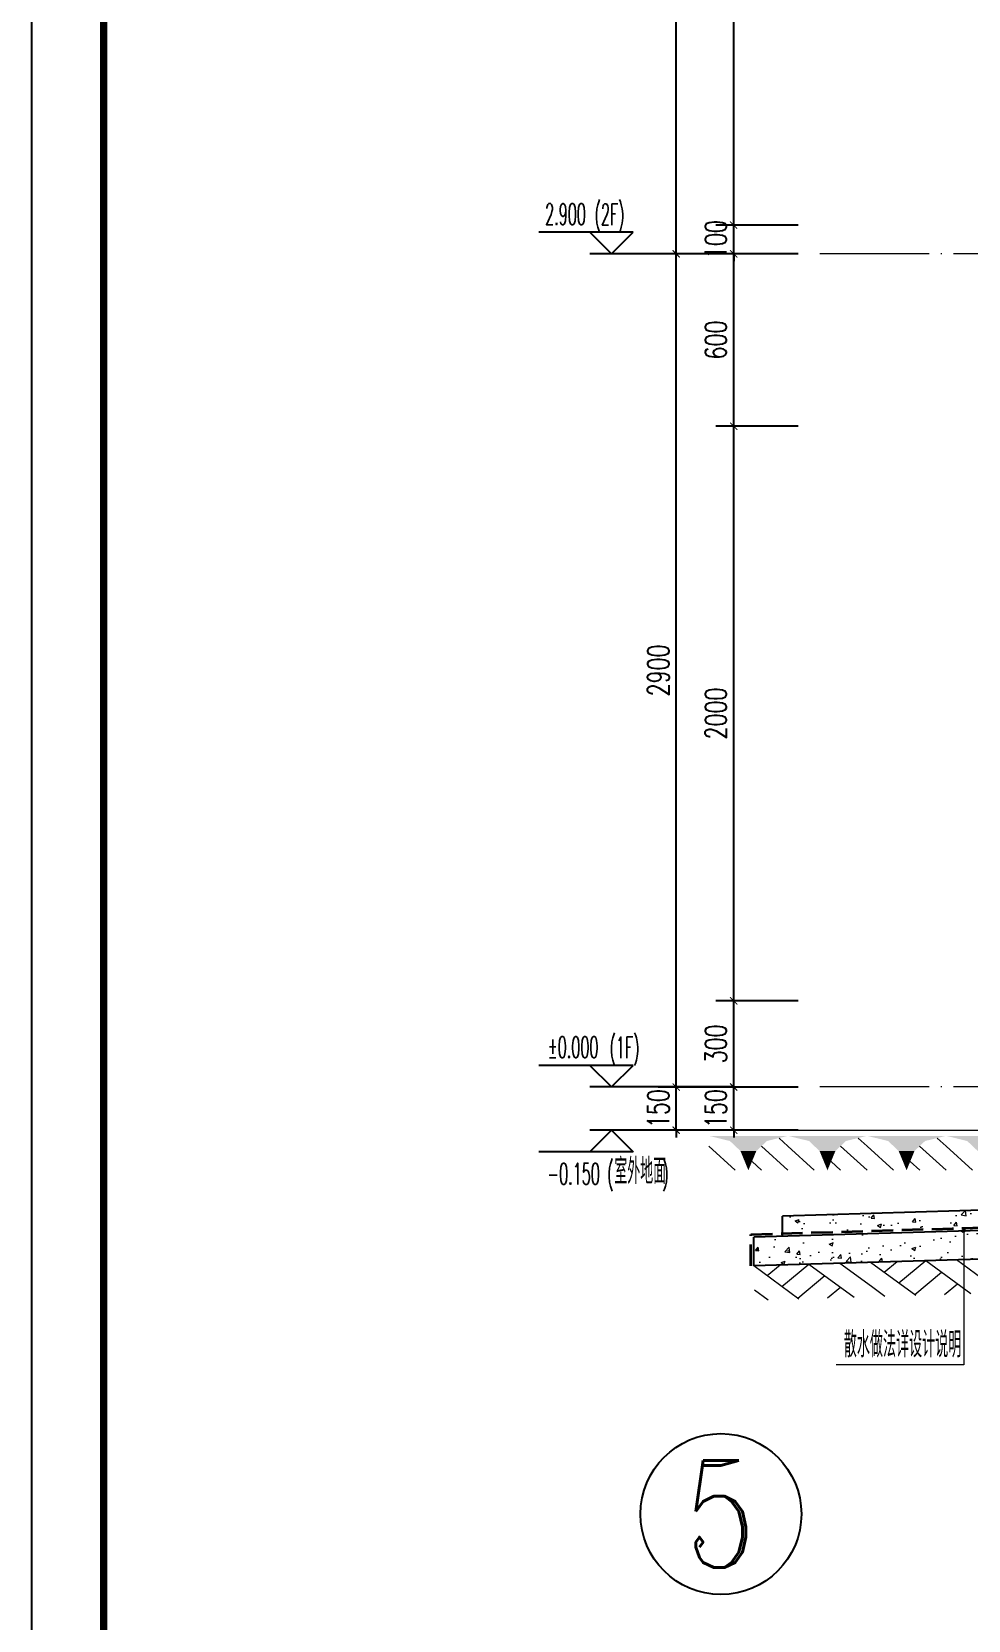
# Model space of a CAD drawing. Extents: x -668857 to 143095, y -247466 to 228182.
# Drawn here: x 36535 to 39794, y 150727 to 156256 of the extents above; entities that cross this region are included whole.
import ezdxf
from ezdxf.enums import TextEntityAlignment as Align

# ---------------------------------------------------------------- set-up
doc = ezdxf.new("R2010")
doc.units = 0
doc.header["$LTSCALE"] = 1000
doc.linetypes.add('DASH', pattern=[0.35, 0.25, -0.1])
doc.linetypes.add('DOTE', pattern=[2.42, 2, -0.2, 0.02, -0.2])
doc.layers.get('0').update_dxf_attribs({"linetype": 'CONTINUOUS'})
doc.layers.get('DEFPOINTS').update_dxf_attribs({"linetype": 'CONTINUOUS'})
for name, color, linetype in [('AXIS', 3, 'CONTINUOUS'), ('COLUMN', 4, 'CONTINUOUS'), ('DIM_ELEV', 3, 'CONTINUOUS'), ('PUB_DIM', 3, 'CONTINUOUS'), ('PUB_TEXT', 2, 'CONTINUOUS'), ('yichutu', 7, 'CONTINUOUS')]:
    doc.layers.add(name, color=color, linetype=linetype)
for name, color, linetype, lineweight in [('AXIS_TEXT', 7, 'CONTINUOUS', 20), ('DOTE', 19, 'DOTE', 9), ('图框', 9, 'CONTINUOUS', 18), ('平面-排水沟', 86, 'CONTINUOUS', 15), ('立面-中轮廓线', 30, 'CONTINUOUS', 35), ('粉刷', 251, 'CONTINUOUS', 9)]:
    doc.layers.add(name, color=color, linetype=linetype, lineweight=lineweight)
doc.styles.add('_TCH_AXIS', font='COMPLEX', dxfattribs={"bigfont": 'GBCBIG'})
doc.styles.add('_TCH_DIM', font='SIMPLEX.shx', dxfattribs={"width": 0.7, "bigfont": 'GBCBIG.shx'})
doc.styles.add('_TCH_DIM_T3', font='SIMPLEX', dxfattribs={"width": 0.705882, "bigfont": 'GBCBIG'})
doc.styles.add('DIM_FONT_T3', font='SIMPLEX', dxfattribs={"width": 0.705882, "bigfont": 'GBCBIG'})
doc.dimstyles.new('_TCH_ARCH&&25', dxfattribs={"dimtxt": 74.375, "dimasz": 25, "dimexe": 62.5, "dimexo": 75, "dimgap": 25, "dimtad": 1, "dimdec": 0, "dimzin": 0, "dimdsep": 46, "dimtxsty": '_TCH_DIM_T3', "dimblk": 'ARCHTICK', "dimcen": 0.09, "dimclrt": 7, "dimazin": 0, "dimtfac": 1, "dimtdec": 0, "dimtix": 1, "dimtmove": 2, "dimatfit": 3, "dimldrblk": 'ARCHTICK', "dimfxl": 0, "dimtolj": 1, "dimtzin": 0, "dimarcsym": 0})
pattern_1 = [(50, (28072.99, 249033.25), (143.452037, -12.550427), [15, -165]), (355, (28072.99, 249033.25), (-27.750267, 150.438427), [12, -132]), (100.4514, (28084.94, 249032.2), (115.701876, 137.88791), [12.74804, -140.22842]), (46.1842, (28072.99, 249073.25), (213.44821, -33.1038), [22.5, -247.5]), (96.6356, (28090.77, 249070.5), (186.93254, 194.82357), [19.12206, -210.3426]), (351.1842, (28072.99, 249073.25), (186.93239, 194.82372), [18, -198]), (21, (28092.99, 249063.25), (119.38141, -80.52378), [15, -165]), (326, (28092.99, 249063.25), (48.663066, 145.03001), [12, -132]), (71.4514, (28102.93, 249056.54), (168.044526, 64.5061), [12.74804, -140.22842]), (37.5, (28072.986, 249033.25), (2.431971, 66.578771), [0, -130.4, 0, -134, 0, -132.5]), (7.5, (28072.986, 249033.25), (52.613907, 78.882342), [0, -76.4, 0, -127.4, 0, -50.5]), (327.5, (28028.386, 249033.25), (106.764487, -4.510974), [0, -50, 0, -156, 0, -207]), (317.5, (28008.39, 249033.25), (116.637234, 20.020996), [0, -65, 0, -103.6, 0, -147])]

# ---------------------------------------------------------------- blocks, each defined once
blk = doc.blocks.new('GFDDDDRG')
at = {"layer": '图框'}
blk.add_lwpolyline([(923310, -107437), (923310, -159999), (893610, -159999), (893610, -107437)], close=True, dxfattribs=at)
blk.add_lwpolyline([(923310, -107437), (923310, -159999), (893610, -159999), (893610, -107437)], close=True, dxfattribs=at)
at = {"layer": '图框', "const_width": 50}
blk.add_lwpolyline([(894110, -159499), (922810, -159499), (922810, -108687), (894110, -108687)], close=True, dxfattribs=at)
blk = doc.blocks.new('$LINEPAT$素土夯实')
at = {"color": 0}
for p, q in [((0, -210), (210, 0)), ((120, -300), (420, 0)), ((420, 0), (608, -188)), ((495, -300), (795, 0)), ((615, 0), (705, -90)), ((315, -105), (502, -293)), ((210, -210), (300, -300)), ((705, -300), (795, -210))]:
    blk.add_line(p, q, dxfattribs=at)
blk = doc.blocks.new('$LinePat$自然土壤')
at = {"color": 0}
for p, q in [((0, -90), (71, -19)), ((0, -300), (211, -89)), ((420, -300), (630, -90)), ((210, -300), (286, -224))]:
    blk.add_line(p, q, dxfattribs=at)
for points in [[(0, 0), (630, 0), (168, -45), (462, -45)], [(168, -45), (462, -45), (252, -132), (378, -132)], [(252, -132), (378, -132), (315, -300)]]:
    blk.add_solid(points, dxfattribs=at)
blk = doc.blocks.new('sanshui')
at = {"layer": '粉刷'}
h = blk.add_hatch(dxfattribs=at)
h.set_pattern_fill('混凝土', color=256, scale=20)
h.set_pattern_definition(pattern_1)
edge = h.paths.add_edge_path()
edge.add_line((346317.8, 427329.6), (346257.8, 427329.6))
edge.add_line((346257.8, 427329.6), (346257.8, 427160.3))
edge.add_arc((346157.8, 427160.3), 100, 271.7184, 360, ccw=False)
edge.add_line((346160.8, 427060.3), (345137.8, 427029.6))
edge.add_line((345137.8, 427029.6), (345137.8, 426969.6))
edge.add_line((345137.8, 426969.6), (346317.8, 427005))
edge.add_line((346317.8, 427005), (346317.8, 427329.6))
h = blk.add_hatch(dxfattribs=at)
h.set_pattern_fill('混凝土', color=256, scale=20)
h.set_pattern_definition(pattern_1)
h.paths.add_polyline_path([(346337.8, 426895.6), (346337.8, 426995.6), (345037.8, 426956.6), (345037.8, 426856.6)])
at = {"layer": 'COLUMN'}
for p, q in [((346257.8, 427329.6), (346317.8, 427329.6)), ((346257.8, 427160.3), (346257.8, 427329.6)), ((346317.8, 426995), (346317.8, 427329.6)), ((346160.8, 427060.3), (345137.8, 427029.6)), ((345137.8, 426959.6), (345137.8, 427029.6)), ((346338.1, 426995.6), (345037.8, 426956.6)), ((345037.8, 426856.6), (345037.8, 426956.6)), ((346338.1, 426895.6), (345037.8, 426856.6))]:
    blk.add_line(p, q, dxfattribs=at)
blk.add_arc((346157.8, 427160.3), 100, 271.7184, 0, dxfattribs=at)
at = {"layer": '立面-中轮廓线', "linetype": 'DASH', "ltscale": 0.3}
blk.add_lwpolyline([(345027.8, 426856.6), (345027.8, 426966.3), (346317.8, 427005)], dxfattribs=at)
at = {"layer": '粉刷'}
blk.add_line((344881.5, 427329.6), (346257.8, 427329.6), dxfattribs=at)
at = {"layer": '粉刷', "yscale": 0.4, "zscale": 0.4}
for name, p, xscale, rotation in [('$LinePat$自然土壤', (345156.8, 427309.6), -0.4369306507241237, 359.9999999999903), ('$LinePat$自然土壤', (345432, 427309.6), -0.4369306507241237, 359.9999999999903), ('$LinePat$自然土壤', (345707.3, 427309.6), -0.4369306507241237, 359.9999999999903), ('$LinePat$自然土壤', (345982.6, 427309.6), -0.4369306507241237, 359.9999999999903), ('$LinePat$自然土壤', (346257.8, 427309.6), -0.4369306507241237, 359.9999999999903), ('$LINEPAT$素土夯实', (346257.8, 426893.2), -0.5117605352322558, 1.718358001643932), ('$LINEPAT$素土夯实', (345444.5, 426868.8), -0.5117605352322558, 1.718358001643932), ('$LINEPAT$素土夯实', (345851.2, 426881), -0.5117605352322558, 1.718358001643932)]:
    blk.add_blockref(name, p, dxfattribs=dict(at, xscale=xscale, rotation=rotation))
blk = doc.blocks.new('yct-1051-594-26275-14850-25-1002.0')
at = {"layer": 'yichutu', "color": 7}
blk.add_lwpolyline([(0, 0), (0, 14850), (26275, 14850), (26275, 0)], close=True, dxfattribs=at)
blk = doc.blocks.new('_ArchTick')
at = {"color": 0, "linetype": 'ByBlock', "const_width": 0.15}
blk.add_lwpolyline([(-0.5, -0.5), (0.5, 0.5)], dxfattribs=at)
blk = doc.blocks.new('*D2845')
at = {"layer": 'DEFPOINTS', "color": 0}
for p in [(38977.8, 152583.2), (39277.8, 152583.2), (39277.8, 152432.8)]:
    blk.add_point(p, dxfattribs=at)
at = {"layer": 'PUB_DIM', "color": 0, "lineweight": -2}
for p, q in [((38977.8, 152583.2), (38977.8, 152608.2)), ((39202.8, 152583.2), (38915.3, 152583.2)), ((38977.8, 152432.8), (38977.8, 152583.2)), ((39202.8, 152432.8), (38915.3, 152432.8)), ((38977.8, 152432.8), (38977.8, 152407.8))]:
    blk.add_line(p, q, dxfattribs=at)
at = {"layer": 'PUB_DIM', "color": 0, "lineweight": -2, "xscale": 25, "yscale": 25, "zscale": 25}
for p, rotation in [((38977.8, 152583.2), 270), ((38977.8, 152432.8), 90)]:
    blk.add_blockref('_ArchTick', p, dxfattribs=dict(at, rotation=rotation))
at = {"layer": 'PUB_DIM', "color": 7, "insert": (38915.6, 152508), "char_height": 74.38, "attachment_point": 5, "rotation": 90, "style": '_TCH_DIM_T3'}
blk.add_mtext('\\A1;150', dxfattribs=at)
blk = doc.blocks.new('*D2846')
at = {"layer": 'DEFPOINTS', "color": 0}
for p in [(38977.8, 152883.2), (39277.8, 152883.2), (39277.8, 152583.2)]:
    blk.add_point(p, dxfattribs=at)
at = {"layer": 'PUB_DIM', "color": 0, "lineweight": -2}
for p, q in [((39202.8, 152883.2), (38915.3, 152883.2)), ((38977.8, 152583.2), (38977.8, 152883.2)), ((39202.8, 152583.2), (38915.3, 152583.2))]:
    blk.add_line(p, q, dxfattribs=at)
at = {"layer": 'PUB_DIM', "color": 0, "lineweight": -2, "xscale": 25, "yscale": 25, "zscale": 25}
for p, rotation in [((38977.8, 152883.2), 90), ((38977.8, 152583.2), 270)]:
    blk.add_blockref('_ArchTick', p, dxfattribs=dict(at, rotation=rotation))
at = {"layer": 'PUB_DIM', "color": 7, "insert": (38915.6, 152733.2), "char_height": 74.38, "attachment_point": 5, "rotation": 90, "style": '_TCH_DIM_T3'}
blk.add_mtext('\\A1;300', dxfattribs=at)
blk = doc.blocks.new('*D2847')
at = {"layer": 'DEFPOINTS', "color": 0}
for p in [(38977.8, 154883.2), (39277.8, 154883.2), (39277.8, 152883.2)]:
    blk.add_point(p, dxfattribs=at)
at = {"layer": 'PUB_DIM', "color": 0, "lineweight": -2}
for p, q in [((39202.8, 154883.2), (38915.3, 154883.2)), ((38977.8, 152883.2), (38977.8, 154883.2)), ((39202.8, 152883.2), (38915.3, 152883.2))]:
    blk.add_line(p, q, dxfattribs=at)
at = {"layer": 'PUB_DIM', "color": 0, "lineweight": -2, "xscale": 25, "yscale": 25, "zscale": 25}
for p, rotation in [((38977.8, 154883.2), 90), ((38977.8, 152883.2), 270)]:
    blk.add_blockref('_ArchTick', p, dxfattribs=dict(at, rotation=rotation))
at = {"layer": 'PUB_DIM', "color": 7, "insert": (38915.6, 153883.2), "char_height": 74.38, "attachment_point": 5, "rotation": 90, "style": '_TCH_DIM_T3'}
blk.add_mtext('\\A1;2000', dxfattribs=at)
blk = doc.blocks.new('*D2848')
at = {"layer": 'DEFPOINTS', "color": 0}
for p in [(38977.8, 155483.2), (39277.8, 155483.2), (39277.8, 154883.2)]:
    blk.add_point(p, dxfattribs=at)
at = {"layer": 'PUB_DIM', "color": 0, "lineweight": -2}
for p, q in [((39202.8, 155483.2), (38915.3, 155483.2)), ((38977.8, 154883.2), (38977.8, 155483.2)), ((39202.8, 154883.2), (38915.3, 154883.2))]:
    blk.add_line(p, q, dxfattribs=at)
at = {"layer": 'PUB_DIM', "color": 0, "lineweight": -2, "xscale": 25, "yscale": 25, "zscale": 25}
for p, rotation in [((38977.8, 155483.2), 90), ((38977.8, 154883.2), 270)]:
    blk.add_blockref('_ArchTick', p, dxfattribs=dict(at, rotation=rotation))
at = {"layer": 'PUB_DIM', "color": 7, "insert": (38915.6, 155183.2), "char_height": 74.38, "attachment_point": 5, "rotation": 90, "style": '_TCH_DIM_T3'}
blk.add_mtext('\\A1;600', dxfattribs=at)
blk = doc.blocks.new('*D2849')
at = {"layer": 'DEFPOINTS', "color": 0}
for p in [(38977.8, 155583.2), (39277.8, 155583.2), (39277.8, 155483.2)]:
    blk.add_point(p, dxfattribs=at)
at = {"layer": 'PUB_DIM', "color": 0, "lineweight": -2}
for p, q in [((38977.8, 155583.2), (38977.8, 155608.2)), ((39202.8, 155583.2), (38915.3, 155583.2)), ((38977.8, 155483.2), (38977.8, 155583.2)), ((39202.8, 155483.2), (38915.3, 155483.2)), ((38977.8, 155483.2), (38977.8, 155458.2))]:
    blk.add_line(p, q, dxfattribs=at)
at = {"layer": 'PUB_DIM', "color": 0, "lineweight": -2, "xscale": 25, "yscale": 25, "zscale": 25}
for p, rotation in [((38977.8, 155583.2), 270), ((38977.8, 155483.2), 90)]:
    blk.add_blockref('_ArchTick', p, dxfattribs=dict(at, rotation=rotation))
at = {"layer": 'PUB_DIM', "color": 7, "insert": (38915.6, 155533.2), "char_height": 74.38, "attachment_point": 5, "rotation": 90, "style": '_TCH_DIM_T3'}
blk.add_mtext('\\A1;100', dxfattribs=at)
blk = doc.blocks.new('*D2850')
at = {"layer": 'DEFPOINTS', "color": 0}
for p in [(38977.8, 157783.2), (39277.8, 157783.2), (39277.8, 155583.2)]:
    blk.add_point(p, dxfattribs=at)
at = {"layer": 'PUB_DIM', "color": 0, "lineweight": -2}
for p, q in [((39202.8, 157783.2), (38915.3, 157783.2)), ((38977.8, 155583.2), (38977.8, 157783.2)), ((39202.8, 155583.2), (38915.3, 155583.2))]:
    blk.add_line(p, q, dxfattribs=at)
at = {"layer": 'PUB_DIM', "color": 0, "lineweight": -2, "xscale": 25, "yscale": 25, "zscale": 25}
for p, rotation in [((38977.8, 157783.2), 90), ((38977.8, 155583.2), 270)]:
    blk.add_blockref('_ArchTick', p, dxfattribs=dict(at, rotation=rotation))
at = {"layer": 'PUB_DIM', "color": 7, "insert": (38915.6, 156683.2), "char_height": 74.38, "attachment_point": 5, "rotation": 90, "style": '_TCH_DIM_T3'}
blk.add_mtext('\\A1;2200', dxfattribs=at)
blk = doc.blocks.new('*D2865')
at = {"layer": 'DEFPOINTS', "color": 0}
for p in [(38777.8, 152583.2), (39277.8, 152583.2), (39277.8, 152432.8)]:
    blk.add_point(p, dxfattribs=at)
at = {"layer": 'PUB_DIM', "color": 0, "lineweight": -2}
for p, q in [((38777.8, 152583.2), (38777.8, 152608.2)), ((39202.8, 152583.2), (38715.3, 152583.2)), ((38777.8, 152432.8), (38777.8, 152583.2)), ((39202.8, 152432.8), (38715.3, 152432.8)), ((38777.8, 152432.8), (38777.8, 152407.8))]:
    blk.add_line(p, q, dxfattribs=at)
at = {"layer": 'PUB_DIM', "color": 0, "lineweight": -2, "xscale": 25, "yscale": 25, "zscale": 25}
for p, rotation in [((38777.8, 152583.2), 270), ((38777.8, 152432.8), 90)]:
    blk.add_blockref('_ArchTick', p, dxfattribs=dict(at, rotation=rotation))
at = {"layer": 'PUB_DIM', "color": 7, "insert": (38715.6, 152508), "char_height": 74.38, "attachment_point": 5, "rotation": 90, "style": '_TCH_DIM_T3'}
blk.add_mtext('\\A1;150', dxfattribs=at)
blk = doc.blocks.new('*D2866')
at = {"layer": 'DEFPOINTS', "color": 0}
for p in [(38777.8, 155483.2), (39277.8, 155483.2), (39277.8, 152583.2)]:
    blk.add_point(p, dxfattribs=at)
at = {"layer": 'PUB_DIM', "color": 0, "lineweight": -2}
for p, q in [((39202.8, 155483.2), (38715.3, 155483.2)), ((38777.8, 152583.2), (38777.8, 155483.2)), ((39202.8, 152583.2), (38715.3, 152583.2))]:
    blk.add_line(p, q, dxfattribs=at)
at = {"layer": 'PUB_DIM', "color": 0, "lineweight": -2, "xscale": 25, "yscale": 25, "zscale": 25}
for p, rotation in [((38777.8, 155483.2), 90), ((38777.8, 152583.2), 270)]:
    blk.add_blockref('_ArchTick', p, dxfattribs=dict(at, rotation=rotation))
at = {"layer": 'PUB_DIM', "color": 7, "insert": (38715.6, 154033.2), "char_height": 74.38, "attachment_point": 5, "rotation": 90, "style": '_TCH_DIM_T3'}
blk.add_mtext('\\A1;2900', dxfattribs=at)
blk = doc.blocks.new('*D2867')
at = {"layer": 'DEFPOINTS', "color": 0}
for p in [(38777.8, 158383.2), (39277.8, 158383.2), (39277.8, 155483.2)]:
    blk.add_point(p, dxfattribs=at)
at = {"layer": 'PUB_DIM', "color": 0, "lineweight": -2}
for p, q in [((39202.8, 158383.2), (38715.3, 158383.2)), ((38777.8, 155483.2), (38777.8, 158383.2)), ((39202.8, 155483.2), (38715.3, 155483.2))]:
    blk.add_line(p, q, dxfattribs=at)
at = {"layer": 'PUB_DIM', "color": 0, "lineweight": -2, "xscale": 25, "yscale": 25, "zscale": 25}
for p, rotation in [((38777.8, 158383.2), 90), ((38777.8, 155483.2), 270)]:
    blk.add_blockref('_ArchTick', p, dxfattribs=dict(at, rotation=rotation))
at = {"layer": 'PUB_DIM', "color": 7, "insert": (38715.6, 156933.2), "char_height": 74.38, "attachment_point": 5, "rotation": 90, "style": '_TCH_DIM_T3'}
blk.add_mtext('\\A1;2900', dxfattribs=at)

msp = doc.modelspace()

# ---------------------------------------------------------------- linework, layer by layer
at = {"layer": 'AXIS', "color": 6}
msp.add_circle((38933.37, 151096.65), 280, dxfattribs=at)
at = {"layer": 'DIM_ELEV'}
for p, q in [((38627.79, 155558.23), (38299.79, 155558.23)), ((38552.79, 155483.23), (38477.79, 155558.23)), ((38552.79, 155483.23), (38627.79, 155558.23)), ((38977.79, 155483.23), (38477.79, 155483.23)), ((38627.79, 152658.23), (38299.79, 152658.23)), ((38552.79, 152583.23), (38477.79, 152658.23)), ((38552.79, 152583.23), (38627.79, 152658.23)), ((38977.79, 152583.23), (38477.79, 152583.23)), ((38552.79, 152432.76), (38477.79, 152357.76)), ((38977.79, 152432.76), (38477.79, 152432.76)), ((38552.79, 152432.76), (38627.79, 152357.76)), ((38627.79, 152357.76), (38299.79, 152357.76))]:
    msp.add_line(p, q, dxfattribs=at)
at = {"layer": 'DOTE', "color": 1, "linetype": 'DOTE', "ltscale": 0.2}
for p, q in [((43046.51, 155483.23), (39277.79, 155483.23)), ((43046.51, 152583.23), (39277.79, 152583.23))]:
    msp.add_line(p, q, dxfattribs=at)
at = {"layer": '平面-排水沟'}
for p, q in [((39778.97, 152083.63), (39778.97, 151615.79)), ((39778.97, 151615.79), (39334.84, 151615.79))]:
    msp.add_line(p, q, dxfattribs=at)
at = {"layer": '平面-排水沟', "const_width": 6.67}
msp.add_lwpolyline([(39778.97, 152086.97, 1), (39778.97, 152080.3, 1)], format="xyb", close=True, dxfattribs=at)

# ---------------------------------------------------------------- block references
at = {"xscale": 0.5, "yscale": 0.5, "zscale": 0.5}
msp.add_blockref('GFDDDDRG', (-410269.74, 227309.73), dxfattribs=at)
msp.add_blockref('sanshui', (-305990.14, -274896.41))
at = {"layer": 'yichutu', "rotation": 270}
msp.add_blockref('yct-1051-594-26275-14850-25-1002.0', (36535.15, 173591.25), dxfattribs=at)

# ---------------------------------------------------------------- texts
at = {"layer": 'AXIS_TEXT', "color": 6, "style": '_TCH_AXIS'}
msp.add_text('5', height=372.76, dxfattribs=at).set_placement((38809.12, 150910.27), (39057.63, 150910.27), align=Align.FIT)
at = {"layer": 'PUB_TEXT'}
for s, height, style, width, p in [('2.900', 74.375, '_TCH_DIM', 0.494118, (38321.69, 155584.48)), ('(2F)', 74.375, '_TCH_DIM', 0.494118, (38493.84, 155583.25)), ('(1F)', 74.375, '_TCH_DIM', 0.494118, (38546.17, 152683.25)), ('%%P0.000', 74.375, '_TCH_DIM', 0.494118, (38330.79, 152684.48)), ('(', 74.38, '_TCH_DIM', 0.494118, (38538.12, 152245.23)), ('室外地面', 89.362, '_TCH_DIM', 0.7, (38562.62, 152245.23)), (')', 74.38, '_TCH_DIM', 0.494118, (38729.42, 152245.23)), ('-0.150', 74.375, '_TCH_DIM', 0.494118, (38329.39, 152244.01)), ('散水做法详设计说明', 89.362, 'DIM_FONT_T3', 0.705882, (39361.09, 151642.04))]:
    msp.add_text(s, height=height, dxfattribs=dict(at, style=style, width=width)).set_placement(p)

# ---------------------------------------------------------------- dimensions: what is measured, and where the dimension line sits
at = {"layer": 'PUB_DIM'}
for p1, p2, distance, picture, middle in [((39277.79, 155483.23), (39277.79, 158383.23), 500, '*D2867', (38715.6, 156933.23)), ((39277.79, 155583.23), (39277.79, 157783.23), 300, '*D2850', (38915.6, 156683.23)), ((39277.79, 155483.23), (39277.79, 155583.23), 300, '*D2849', (38915.6, 155533.23)), ((39277.79, 152583.23), (39277.79, 155483.23), 500, '*D2866', (38715.6, 154033.23)), ((39277.79, 154883.23), (39277.79, 155483.23), 300, '*D2848', (38915.6, 155183.23)), ((39277.79, 152883.21), (39277.79, 154883.23), 300, '*D2847', (38915.6, 153883.22)), ((39277.79, 152583.23), (39277.79, 152883.21), 300, '*D2846', (38915.6, 152733.22)), ((39277.79, 152432.76), (39277.79, 152583.23), 500, '*D2865', (38715.6, 152507.99)), ((39277.79, 152432.76), (39277.79, 152583.23), 300, '*D2845', (38915.6, 152507.99))]:
    dim = msp.add_aligned_dim(p1=p1, p2=p2, distance=distance, dimstyle='_TCH_ARCH&&25', dxfattribs=at)
    dim.commit()
    dim.dimension.update_dxf_attribs({"geometry": picture, "text_midpoint": middle})

doc.saveas('drawing.dxf')
